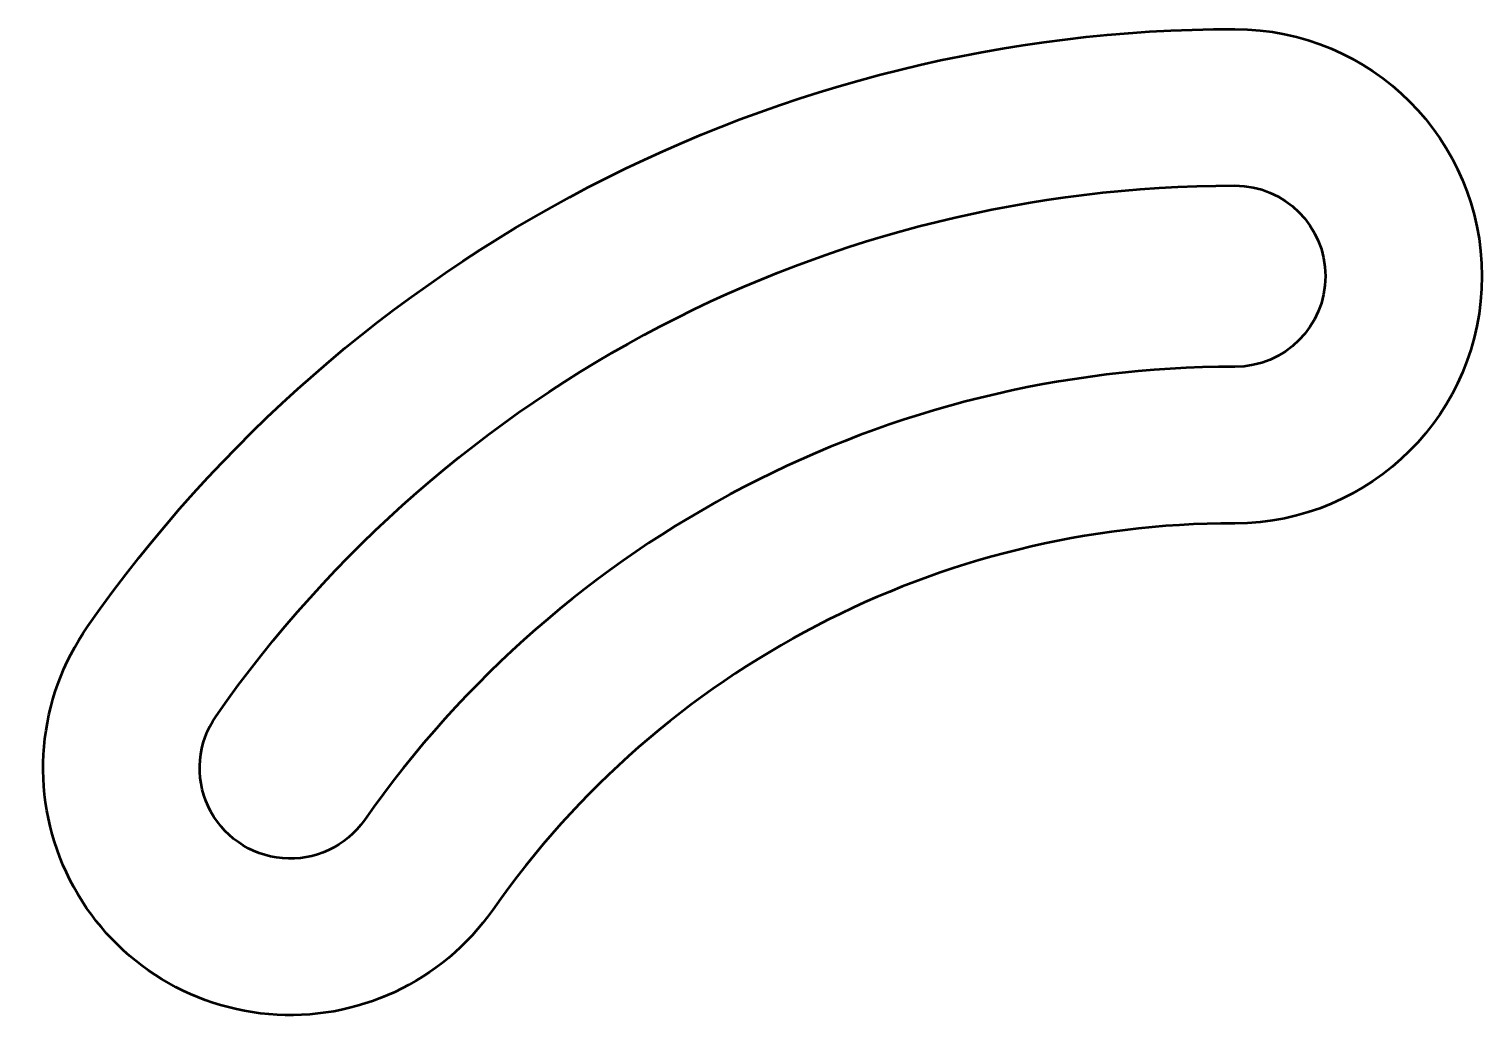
# Model space of a CAD drawing. Header units: inches. Extents: x -1.1 to 87.1, y -0.6 to 59.6.
import ezdxf

# ---------------------------------------------------------------- set-up
doc = ezdxf.new("R2010")
doc.units = ezdxf.units.IN
doc.header["$MEASUREMENT"] = 0
doc.layers.add('Visible (ANSI)', color=7, linetype='Continuous', lineweight=50)

# ---------------------------------------------------------------- blocks, each defined once
blk = doc.blocks.new('CDR-IN-V029-CRCD001_Chapas y piezas Soldadas_4_CDR-IN-V029-CRCD001')
at = {"layer": 'Visible (ANSI)', "extrusion": (0, 0, -1)}
for centre, radius, start, end in [((-28.67, -55.075), 85, 35, 90), ((-28.67, 14.925), 15, 90, 270), ((-28.67, -55.075), 75.5, 35, 90), ((-28.67, 14.925), 5.5, 90, 270), ((28.67, -14.925), 15, 215, 35), ((28.67, -14.925), 5.5, 215, 35)]:
    blk.add_arc(centre, radius, start, end, dxfattribs=at)
at = {"layer": 'Visible (ANSI)'}
for radius in [64.5, 55]:
    blk.add_arc((28.67, -55.075), radius, 90, 145, dxfattribs=at)

msp = doc.modelspace()

# ---------------------------------------------------------------- block references
msp.add_blockref('CDR-IN-V029-CRCD001_Chapas y piezas Soldadas_4_CDR-IN-V029-CRCD001', (43.442, 29.697))

doc.saveas('drawing.dxf')
